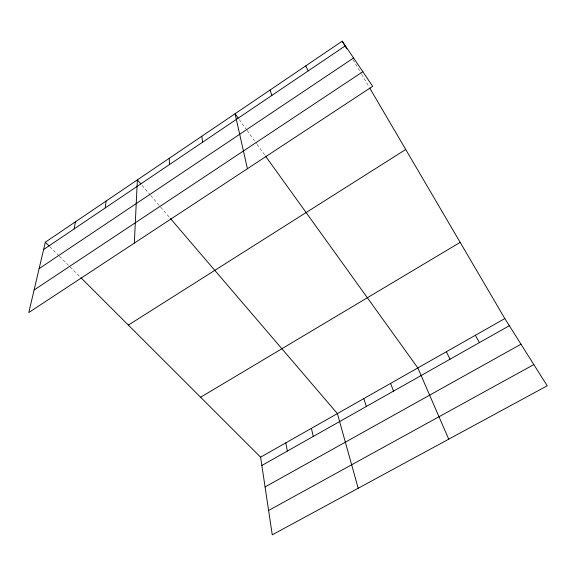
<?xml version="1.0" encoding="UTF-8"?>
<svg xmlns="http://www.w3.org/2000/svg" width="576" height="576" viewBox="0 0 576 576"><rect width="100%" height="100%" fill="white"/><g stroke="black" fill="none" stroke-linecap="round" stroke-linejoin="round"><path stroke-width="0.43" stroke-dasharray="2.88 2.16" d="M49.795 246.65L58.709 255.557M59.342 256.19L69.53 266.364M70.171 266.998L80.28 277.092M142.02 185.328L150.17 194.854M150.754 195.538L160.07 206.424M160.654 207.101L169.884 217.886M239.256 119.563L246.593 129.766M247.118 130.493L256.55 143.618M257.069 144.346L264.946 155.29M353.038 59.609L361.152 73.44M361.598 74.21L369.245 87.25"/><path stroke-width="0.86" d="M134.338 243.101L137.362 179.885L140.854 183.967M105.278 207.893L106.078 201.067M74.138 228.91L75.413 221.839M45.338 242.201L28.8 312.523L372.686 86.314L342.23 41.17L45.338 242.201L49.154 246.017M43.618 249.523L345.362 45.806M39.118 268.639L353.578 57.989M34.099 289.987L362.83 71.705M128.347 325.094L405.727 149.486M200.599 397.238L460.174 242.374M260.611 457.171L504.828 318.557L547.2 385.798L272.254 534.83L260.611 457.171L80.906 277.718M261.857 465.48L509.335 325.706M265.075 486.943L520.992 344.203M268.603 510.473L533.837 364.586M170.453 218.556L337.392 413.59L358.193 488.246M238.205 118.109L235.066 113.731L247.414 168.718M265.471 156.024L417.83 367.934L448.726 439.178M342.23 41.17L346.738 48.852M369.698 88.02L504.828 318.557M475.351 335.297L479.434 342.59M305.734 65.88L308.218 70.884M446.35 351.749L450.036 359.201M390.593 383.393L393.516 391.118M270.022 90.065L271.886 95.407M363.78 398.614L366.35 406.462M311.4 428.342L313.286 436.435M285.811 442.865L287.374 451.073M201.83 136.231L202.558 142.214M169.272 158.278L169.466 164.556"/></g></svg>
